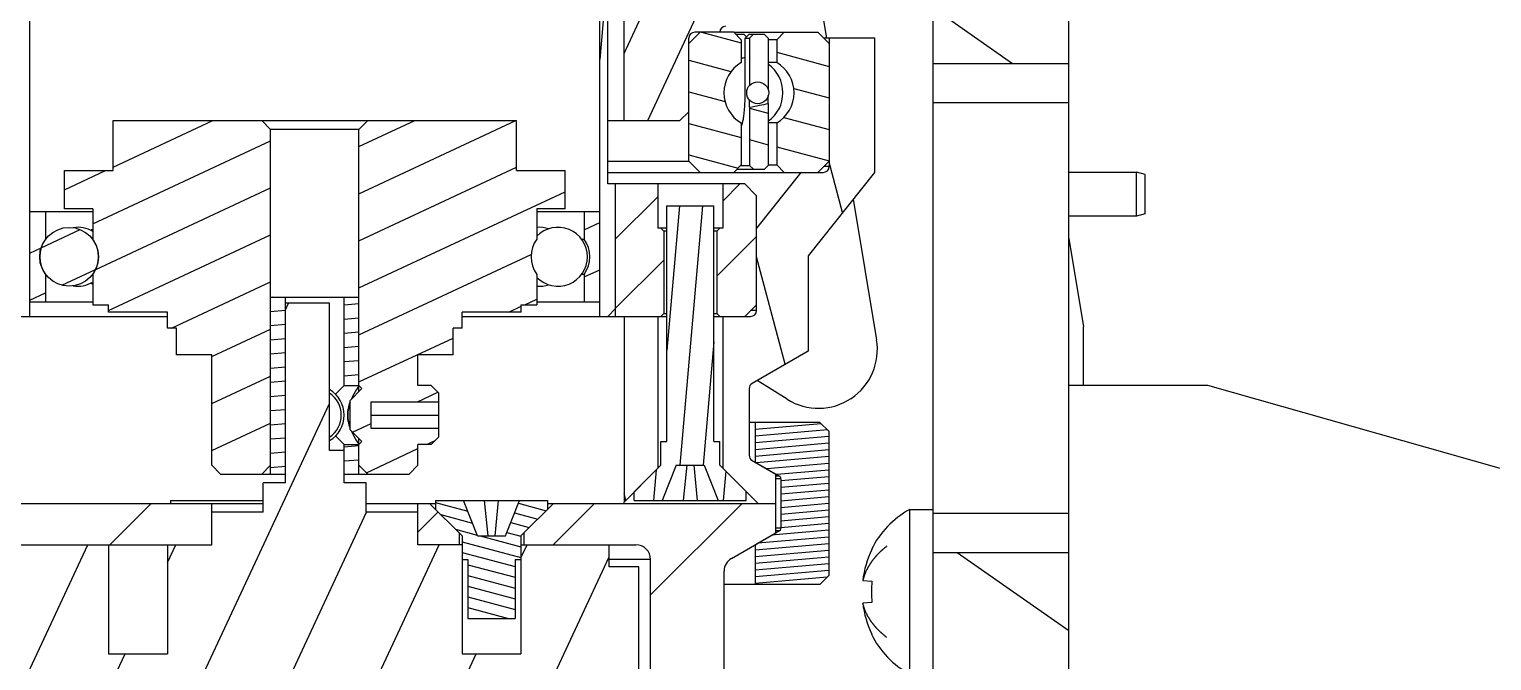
# Model space of a CAD drawing. Header units: millimetres. Extents: x 0 to 594, y 0 to 420.
# Drawn here: x 437.52 to 462.35, y 206.96 to 217.68 of the extents above; entities that cross this region are included whole.
import ezdxf

# ---------------------------------------------------------------- set-up
doc = ezdxf.new("R2010")
doc.units = ezdxf.units.MM
doc.header["$LTSCALE"] = 32.67
doc.layers.get('0').update_dxf_attribs({"linetype": 'CONTINUOUS'})
for name, color, linetype in [('3_ALL_AXES', 7, 'CONTINUOUS'), ('7_ALL_FEATURES', 7, 'CONTINUOUS'), ('AXIS', 7, 'CONTINUOUS'), ('COSMETIC', 7, 'CONTINUOUS')]:
    doc.layers.add(name, color=color, linetype=linetype)

msp = doc.modelspace()

# ---------------------------------------------------------------- linework, layer by layer
at = {"color": 7, "linetype": 'CONTINUOUS'}
for p, q in [((452.871, 216.431), (452.871, 232.131)), ((455.171, 216.431), (455.171, 220.881)), ((437.534, 212.806), (437.534, 219.706)), ((447.209, 212.806), (447.209, 219.706)), ((447.344, 215.056), (447.344, 219.706)), ((447.621, 216.131), (447.621, 218.431)), ((448.912, 217.631), (448.721, 217.441)), ((448.721, 215.441), (448.721, 217.531)), ((449.483, 217.631), (448.821, 217.631)), ((449.483, 217.631), (450.912, 217.631)), ((449.61, 217.504), (449.483, 217.631)), ((449.658, 217.594), (449.52, 217.594)), ((449.699, 217.552), (449.658, 217.594)), ((449.678, 217.53), (449.74, 217.594)), ((449.678, 216.603), (449.678, 217.53)), ((449.678, 217.53), (449.753, 217.53)), ((450.007, 217.594), (449.74, 217.594)), ((449.816, 217.594), (449.753, 217.53)), ((449.753, 217.53), (449.753, 216.729)), ((450.07, 217.53), (450.007, 217.594)), ((450.07, 217.53), (450.07, 216.652)), ((450.34, 217.631), (450.213, 217.504)), ((451.102, 217.44), (450.912, 217.631)), ((451.006, 217.536), (451.871, 217.536)), ((451.104, 217.536), (451.104, 215.351)), ((451.871, 217.536), (451.871, 215.251)), ((449.61, 217.504), (449.61, 217.117)), ((450.213, 217.504), (450.07, 217.504)), ((450.213, 217.504), (450.213, 217.117)), ((451.102, 217.44), (451.102, 215.44)), ((450.213, 217.117), (450.07, 217.117)), ((455.171, 217.095), (452.871, 217.095)), ((450.071, 216.422), (450.07, 216.555)), ((448.721, 216.281), (448.571, 216.131)), ((449.753, 216.359), (449.753, 216.478)), ((449.753, 216.359), (449.753, 215.371)), ((450.071, 216.422), (450.071, 215.371)), ((438.946, 215.281), (438.946, 216.131)), ((438.946, 216.131), (445.796, 216.131)), ((441.621, 215.981), (441.471, 216.131)), ((443.121, 215.981), (443.271, 216.131)), ((445.796, 215.281), (445.796, 216.131)), ((447.344, 216.131), (448.571, 216.131)), ((449.61, 216.09), (449.61, 215.377)), ((450.213, 216.09), (450.071, 216.09)), ((450.213, 216.09), (450.213, 215.377)), ((441.621, 210.131), (441.621, 215.981)), ((443.121, 215.981), (441.621, 215.981)), ((443.121, 211.531), (443.121, 215.981)), ((438.121, 214.631), (438.121, 215.281)), ((438.121, 215.281), (438.946, 215.281)), ((445.796, 215.281), (446.621, 215.281)), ((446.621, 214.631), (446.621, 215.281)), ((447.344, 215.441), (448.721, 215.441)), ((448.912, 215.25), (448.721, 215.441)), ((449.61, 215.377), (449.483, 215.25)), ((449.541, 215.308), (450.007, 215.308)), ((449.605, 215.371), (449.753, 215.371)), ((449.817, 215.308), (449.753, 215.371)), ((450.071, 215.371), (450.007, 215.308)), ((450.071, 215.377), (450.213, 215.377)), ((450.34, 215.25), (450.213, 215.377)), ((451.102, 215.44), (450.912, 215.25)), ((451.104, 215.351), (451.014, 215.351)), ((447.344, 215.25), (450.912, 215.25)), ((447.344, 215.25), (449.483, 215.25)), ((449.671, 215.056), (447.344, 215.056)), ((447.479, 212.806), (447.479, 215.056)), ((448.196, 215.056), (448.196, 214.306)), ((449.296, 215.056), (449.296, 214.306)), ((449.871, 214.856), (449.671, 215.056)), ((450.621, 215.251), (449.871, 214.306)), ((450.621, 215.251), (451.004, 215.251)), ((451.871, 215.251), (450.746, 213.834)), ((455.171, 215.256), (456.321, 215.256)), ((456.321, 214.506), (456.321, 215.256)), ((456.471, 215.216), (456.321, 215.256)), ((456.471, 214.546), (456.471, 215.216)), ((449.871, 212.906), (449.871, 214.856)), ((438.601, 214.584), (437.534, 214.584)), ((437.799, 214.584), (437.799, 214.117)), ((438.601, 214.631), (438.121, 214.631)), ((438.601, 214.631), (438.601, 214.117)), ((446.141, 214.631), (446.141, 214.117)), ((446.621, 214.631), (446.141, 214.631)), ((447.209, 214.584), (446.141, 214.584)), ((446.944, 214.584), (446.944, 214.117)), ((448.346, 210.681), (448.346, 214.681)), ((448.346, 214.681), (449.146, 214.681)), ((449.146, 210.681), (449.146, 214.681)), ((456.471, 214.546), (456.321, 214.506)), ((448.346, 214.306), (448.196, 214.306)), ((448.246, 214.306), (448.296, 214.256)), ((449.296, 214.306), (449.146, 214.306)), ((449.246, 214.306), (449.196, 214.256)), ((456.321, 214.506), (455.171, 214.506)), ((437.799, 214.117), (437.8, 214.117)), ((446.899, 214.117), (446.944, 214.117)), ((448.296, 214.256), (448.296, 212.856)), ((448.346, 214.256), (448.296, 214.256)), ((449.196, 214.256), (449.146, 214.256)), ((449.196, 214.256), (449.196, 212.856)), ((450.746, 213.834), (450.746, 212.218)), ((437.799, 213.52), (437.799, 213.054)), ((437.801, 213.52), (437.799, 213.52)), ((438.601, 213.52), (438.601, 213.006)), ((446.141, 213.52), (446.141, 213.006)), ((446.944, 213.52), (446.899, 213.52)), ((446.944, 213.52), (446.944, 213.054)), ((437.534, 213.054), (438.601, 213.054)), ((441.621, 213.131), (443.121, 213.131)), ((441.871, 209.981), (441.871, 213.131)), ((442.871, 211.631), (442.871, 213.131)), ((446.141, 213.054), (447.209, 213.054)), ((436.396, 212.806), (439.871, 212.806)), ((438.601, 213.006), (438.866, 213.006)), ((438.866, 212.881), (438.866, 213.006)), ((439.871, 212.881), (438.866, 212.881)), ((439.871, 212.606), (439.871, 212.881)), ((442.621, 213.031), (441.871, 213.031)), ((442.621, 210.531), (442.621, 213.031)), ((444.871, 212.606), (444.871, 212.881)), ((445.876, 212.881), (444.871, 212.881)), ((444.871, 212.806), (448.346, 212.806)), ((445.876, 212.881), (445.876, 213.006)), ((445.876, 213.006), (446.141, 213.006)), ((447.344, 212.806), (447.479, 212.941)), ((447.621, 212.806), (447.621, 209.656)), ((448.196, 212.806), (448.196, 210.231)), ((448.296, 212.856), (448.246, 212.806)), ((448.296, 212.856), (448.346, 212.856)), ((449.146, 212.856), (449.196, 212.856)), ((449.146, 212.806), (449.771, 212.806)), ((449.196, 212.856), (449.246, 212.806)), ((449.296, 212.806), (449.296, 210.231)), ((449.671, 212.806), (449.871, 213.006)), ((449.871, 212.906), (449.771, 212.906)), ((440.024, 212.606), (439.871, 212.606)), ((440.024, 212.156), (440.024, 212.606)), ((444.719, 212.156), (444.719, 212.606)), ((444.871, 212.606), (444.719, 212.606)), ((440.621, 212.156), (440.024, 212.156)), ((440.621, 210.281), (440.621, 212.156)), ((444.121, 211.631), (444.121, 212.156)), ((444.719, 212.156), (444.121, 212.156)), ((450.746, 212.218), (449.796, 211.67)), ((442.871, 211.631), (442.725, 211.485)), ((442.871, 211.631), (443.121, 211.631)), ((443.171, 211.581), (442.971, 211.381)), ((443.117, 211.626), (443.121, 211.631)), ((443.121, 211.631), (443.171, 211.581)), ((444.348, 211.631), (444.121, 211.631)), ((444.348, 211.631), (444.471, 211.509)), ((449.746, 211.583), (449.746, 210.449)), ((442.971, 210.881), (442.971, 211.381)), ((442.993, 211.403), (442.993, 211.404)), ((443.326, 210.906), (443.326, 211.356)), ((443.326, 211.356), (444.471, 211.356)), ((444.471, 211.509), (444.471, 210.754)), ((443.326, 211.131), (444.471, 211.131)), ((443.171, 210.681), (442.971, 210.881)), ((442.993, 210.858), (442.993, 210.859)), ((444.471, 210.906), (443.326, 210.906)), ((450.946, 211.006), (449.746, 211.006)), ((449.846, 211.006), (449.846, 210.334)), ((450.946, 211.006), (451.096, 210.856)), ((451.096, 210.856), (451.096, 208.406)), ((442.725, 210.778), (442.871, 210.631)), ((442.871, 209.981), (442.871, 210.631)), ((442.871, 210.631), (443.121, 210.631)), ((443.121, 210.631), (443.119, 210.634)), ((443.121, 210.131), (443.121, 210.731)), ((443.121, 210.631), (443.171, 210.681)), ((444.121, 210.281), (444.121, 210.631)), ((444.348, 210.631), (444.121, 210.631)), ((444.348, 210.631), (444.471, 210.754)), ((448.246, 210.281), (448.246, 210.681)), ((448.246, 210.681), (448.346, 210.681)), ((449.146, 210.681), (449.246, 210.681)), ((449.246, 210.281), (449.246, 210.681)), ((442.871, 210.531), (442.621, 210.531)), ((449.796, 210.362), (450.196, 210.131)), ((449.846, 210.334), (450.259, 210.096)), ((440.771, 210.131), (440.621, 210.281)), ((440.771, 210.131), (441.871, 210.131)), ((441.471, 210.131), (441.621, 210.281)), ((442.871, 210.131), (443.971, 210.131)), ((443.271, 210.131), (443.121, 210.281)), ((443.971, 210.131), (444.121, 210.281)), ((447.621, 209.656), (448.196, 210.231)), ((447.796, 209.831), (448.246, 210.281)), ((448.509, 210.281), (448.271, 209.681)), ((448.509, 210.281), (448.984, 210.281)), ((448.687, 210.281), (448.627, 209.681)), ((448.806, 210.281), (448.865, 209.681)), ((448.984, 210.281), (449.221, 209.681)), ((449.896, 209.631), (449.246, 210.281)), ((450.196, 209.131), (450.196, 210.131)), ((450.259, 210.096), (450.196, 210.096)), ((441.496, 209.481), (441.496, 209.981)), ((441.871, 209.981), (441.496, 209.981)), ((443.246, 209.981), (442.871, 209.981)), ((443.246, 209.481), (443.246, 209.981)), ((447.796, 209.681), (447.796, 209.831)), ((449.696, 209.681), (449.696, 209.831)), ((450.284, 210.052), (450.196, 210.052)), ((450.284, 210.052), (450.284, 209.21)), ((434.546, 209.631), (441.496, 209.631)), ((439.921, 209.681), (439.921, 209.631)), ((439.921, 209.681), (441.496, 209.681)), ((440.621, 208.931), (440.621, 209.631)), ((443.246, 209.631), (444.421, 209.631)), ((444.121, 208.931), (444.121, 209.631)), ((444.321, 209.631), (444.871, 209.081)), ((444.421, 209.681), (444.421, 209.531)), ((444.421, 209.681), (446.321, 209.681)), ((445.134, 209.081), (444.896, 209.681)), ((445.312, 209.081), (445.252, 209.681)), ((445.431, 209.081), (445.49, 209.681)), ((445.609, 209.081), (445.846, 209.681)), ((446.421, 209.631), (445.871, 209.081)), ((446.321, 209.681), (446.321, 209.531)), ((446.321, 209.631), (450.196, 209.631)), ((447.617, 209.631), (447.621, 209.656)), ((447.796, 209.681), (449.696, 209.681)), ((441.496, 209.481), (440.621, 209.481)), ((444.121, 209.481), (443.246, 209.481)), ((452.471, 209.531), (452.871, 209.531)), ((452.471, 206.731), (452.471, 209.531)), ((452.871, 204.631), (452.871, 209.46)), ((455.171, 204.631), (455.171, 209.46)), ((444.821, 209.131), (444.821, 208.931)), ((444.871, 209.081), (444.871, 207.081)), ((445.134, 209.081), (445.609, 209.081)), ((445.871, 209.081), (445.871, 207.081)), ((445.921, 209.131), (445.921, 208.931)), ((449.446, 208.698), (450.196, 209.131)), ((450.259, 209.167), (449.846, 208.929)), ((450.284, 209.21), (450.196, 209.21)), ((450.259, 209.167), (450.196, 209.167)), ((436.921, 208.931), (440.621, 208.931)), ((438.871, 208.931), (438.871, 207.081)), ((439.871, 208.931), (439.871, 207.081)), ((444.871, 208.931), (444.121, 208.931)), ((445.871, 208.931), (447.821, 208.931)), ((447.371, 208.556), (447.371, 208.931)), ((449.846, 208.929), (449.846, 208.256)), ((451.821, 208.851), (451.83, 208.847)), ((444.871, 208.681), (444.971, 208.681)), ((444.971, 208.681), (444.971, 207.681)), ((445.771, 208.681), (445.771, 207.681)), ((445.771, 208.681), (445.871, 208.681)), ((448.071, 208.681), (447.371, 208.681)), ((448.071, 199.731), (448.071, 208.681)), ((455.171, 208.796), (452.871, 208.796)), ((447.871, 208.556), (447.371, 208.556)), ((447.871, 196.831), (447.871, 208.556)), ((449.321, 201.551), (449.321, 208.482)), ((450.946, 208.256), (451.096, 208.406)), ((451.674, 208.325), (451.83, 208.31)), ((450.946, 208.256), (449.321, 208.256)), ((451.83, 207.952), (451.674, 207.938)), ((444.971, 207.681), (445.771, 207.681)), ((451.83, 207.415), (451.821, 207.412)), ((438.871, 207.081), (439.871, 207.081)), ((444.871, 207.081), (445.871, 207.081))]:
    msp.add_line(p, q, dxfattribs=at)
at = {"color": 2, "linetype": 'CONTINUOUS'}
for p, q in [((447.344, 218.709), (447.209, 217.166)), ((447.621, 217.272), (448.162, 218.431)), ((448.024, 216.131), (449.096, 218.431)), ((454.218, 217.095), (452.871, 218.038)), ((448.938, 217.631), (449.61, 217.451)), ((450.213, 217.29), (451.102, 217.051)), ((448.721, 217.154), (449.437, 216.962)), ((448.721, 216.619), (449.336, 216.454)), ((450.502, 216.677), (451.102, 216.516)), ((449.753, 216.343), (450.071, 216.257)), ((438.946, 215.341), (440.642, 216.131)), ((443.121, 215.689), (444.069, 216.131)), ((443.121, 214.89), (445.783, 216.131)), ((448.721, 216.084), (449.61, 215.846)), ((450.336, 216.186), (451.102, 215.981)), ((438.601, 214.381), (441.621, 215.789)), ((449.753, 215.807), (450.071, 215.722)), ((448.721, 215.549), (449.558, 215.324)), ((450.213, 215.684), (451.102, 215.446)), ((438.121, 214.956), (438.819, 215.281)), ((443.121, 214.091), (445.796, 215.338)), ((451.332, 214.572), (451.104, 215.426)), ((449.589, 215.056), (449.296, 214.764)), ((438.651, 213.605), (441.621, 214.99)), ((443.121, 213.292), (446.621, 214.924)), ((448.196, 214.838), (447.479, 214.121)), ((448.561, 214.681), (448.346, 212.229)), ((448.954, 214.681), (448.569, 210.281)), ((446.944, 214.275), (447.209, 214.399)), ((437.726, 213.972), (438.387, 214.281)), ((438.866, 212.906), (441.621, 214.191)), ((449.871, 214.164), (449.196, 213.489)), ((437.534, 213.883), (437.724, 213.971)), ((443.121, 212.493), (446.044, 213.856)), ((450.359, 211.995), (449.871, 213.816)), ((438.075, 213.336), (438.65, 213.604)), ((446.944, 213.476), (447.209, 213.6)), ((448.296, 213.764), (447.479, 212.946)), ((439.937, 212.606), (441.621, 213.391)), ((437.534, 213.084), (437.799, 213.207)), ((441.657, 213.131), (441.621, 213.128)), ((445.936, 213.006), (446.141, 213.102)), ((441.871, 212.909), (441.621, 212.887)), ((441.871, 212.92), (441.923, 213.031)), ((443.121, 213.019), (442.871, 212.997)), ((445.668, 212.881), (445.876, 212.978)), ((440.621, 212.126), (441.621, 212.592)), ((441.871, 212.668), (441.621, 212.646)), ((443.121, 212.778), (442.871, 212.756)), ((441.871, 212.427), (441.621, 212.406)), ((443.121, 212.537), (442.871, 212.515)), ((443.121, 212.296), (442.871, 212.274)), ((443.121, 211.694), (444.719, 212.438)), ((449.146, 212.373), (448.963, 210.281)), ((441.871, 212.187), (441.621, 212.165)), ((443.121, 212.055), (442.871, 212.033)), ((441.871, 211.946), (441.621, 211.924)), ((443.121, 211.814), (442.871, 211.792)), ((440.621, 211.327), (441.621, 211.793)), ((441.871, 211.705), (441.621, 211.683)), ((436.871, 199), (442.621, 211.331)), ((441.871, 211.464), (441.621, 211.442)), ((444.112, 211.356), (444.461, 211.519)), ((441.871, 211.223), (441.621, 211.201)), ((440.621, 210.528), (441.621, 210.994)), ((441.871, 210.982), (441.621, 210.96)), ((443.01, 210.843), (443.326, 210.99)), ((449.935, 211.006), (449.846, 210.998)), ((450.969, 210.983), (449.846, 210.885)), ((451.074, 210.879), (449.846, 210.771)), ((441.871, 210.741), (441.621, 210.72)), ((443.121, 210.61), (442.871, 210.588)), ((443.248, 210.154), (444.121, 210.562)), ((444.27, 210.631), (444.417, 210.699)), ((451.096, 210.767), (449.846, 210.658)), ((451.096, 210.653), (449.846, 210.544)), ((441.871, 210.501), (441.621, 210.479)), ((443.121, 210.369), (442.871, 210.347)), ((451.096, 210.54), (449.846, 210.43)), ((451.096, 210.426), (449.872, 210.319)), ((451.096, 210.312), (450.043, 210.22)), ((441.871, 210.26), (441.621, 210.238)), ((448.169, 210.204), (448.123, 209.681)), ((449.348, 210.179), (449.304, 209.681)), ((451.096, 210.199), (450.214, 210.121)), ((451.096, 210.085), (450.284, 210.014)), ((451.096, 209.971), (450.284, 209.9)), ((451.096, 209.858), (450.284, 209.787)), ((439.594, 209.631), (438.894, 208.931)), ((444.421, 209.648), (444.967, 209.501)), ((445.828, 209.634), (446.298, 209.508)), ((447.117, 209.631), (446.417, 208.931)), ((447.651, 209.686), (447.621, 209.795)), ((449.625, 209.631), (448.071, 208.078)), ((451.096, 209.744), (450.284, 209.673)), ((451.096, 209.63), (450.284, 209.559)), ((437.351, 196.831), (443.25, 209.481)), ((444.465, 209.487), (444.121, 209.143)), ((444.51, 209.442), (445.048, 209.298)), ((445.762, 209.47), (446.155, 209.365)), ((451.096, 209.517), (450.284, 209.446)), ((451.096, 209.403), (450.284, 209.332)), ((444.758, 209.194), (445.128, 209.095)), ((445.179, 209.081), (445.871, 208.896)), ((445.632, 209.141), (445.871, 209.078)), ((445.697, 209.306), (446.011, 209.222)), ((451.096, 209.176), (450.127, 209.091)), ((451.096, 209.289), (450.284, 209.218)), ((436.871, 205.394), (438.52, 208.931)), ((438.842, 196.831), (444.484, 208.931)), ((439.871, 208.631), (440.011, 208.931)), ((444.871, 208.982), (445.871, 208.714)), ((445.871, 208.709), (445.975, 208.931)), ((451.096, 208.948), (449.846, 208.839)), ((451.096, 208.835), (449.846, 208.725)), ((451.096, 209.062), (449.895, 208.957)), ((441.264, 195.631), (447.371, 208.728)), ((444.871, 208.8), (445.771, 208.559)), ((444.971, 208.592), (445.771, 208.378)), ((451.096, 208.721), (449.846, 208.612)), ((451.096, 208.608), (449.846, 208.498)), ((455.171, 207.47), (453.277, 208.796)), ((444.971, 208.41), (445.771, 208.196)), ((451.096, 208.494), (449.846, 208.385)), ((451.068, 208.378), (449.846, 208.271)), ((444.971, 208.229), (445.771, 208.014)), ((444.971, 208.047), (445.771, 207.833)), ((444.971, 207.865), (445.658, 207.681)), ((444.971, 207.684), (444.98, 207.681)), ((436.871, 202.197), (439.149, 207.081)), ((439.773, 195.631), (445.112, 207.081))]:
    msp.add_line(p, q, dxfattribs=at)
at = {"color": 7, "linetype": 'CONTINUOUS'}
for centre, radius in [((449.891, 216.603), 0.186), ((438.2, 213.819), 0.499)]:
    msp.add_circle(centre, radius, dxfattribs=at)
for centre, radius, start, end in [((448.821, 217.531), 0.1, 90, 180), ((449.346, 217.631), 0.1, 90, 180), ((449.912, 216.603), 0.595, 120.4421, 239.5579), ((449.723, 216.603), 0.595, 94.3456, 100.9568), ((449.723, 216.603), 0.595, 305.7046, 54.3016), ((449.912, 216.603), 0.595, 300.4421, 59.5579), ((451.004, 215.351), 0.1, 270, 360), ((438.345, 213.819), 0.5, 59.1707, 98.8367), ((438.788, 213.819), 0.5, 112.0038, 116.3063), ((446.499, 213.819), 0.5, 224.3258, 135.6886), ((446.183, 213.819), 0.5, 71.5963, 94.8456), ((438.2, 213.819), 0.5, 143.3695, 216.6305), ((438.2, 213.819), 0.5, 323.3695, 36.6305), ((446.542, 213.819), 0.5, 143.3695, 216.6305), ((446.542, 213.819), 0.5, 323.3695, 36.6305), ((438.345, 213.819), 0.5, 261.1372, 300.852), ((438.788, 213.819), 0.5, 243.6423, 248.0047), ((446.183, 213.819), 0.5, 265.1545, 288.3736), ((449.771, 212.906), 0.1, 270, 360), ((449.846, 211.583), 0.1, 120, 180), ((442.371, 211.131), 0.45, 303.7833, 56.2167), ((449.846, 210.449), 0.1, 180, 240), ((450.234, 210.052), 0.05, 0, 60), ((453.254, 208.131), 1.604, 119.2267, 153.3587), ((450.234, 209.21), 0.05, 300, 360), ((447.821, 208.681), 0.25, 0, 90), ((453.271, 208.132), 1.609, 153.5905, 173.1019), ((449.571, 208.482), 0.25, 120, 180), ((453.526, 208.131), 1.705, 173.9763, 186.0237), ((453.271, 208.131), 1.609, 186.8981, 206.4095), ((453.254, 208.131), 1.604, 206.6413, 240.7733)]:
    msp.add_arc(centre, radius, start, end, dxfattribs=at)
msp.add_ellipse((442.371, 216.603), major_axis=(-8.072, 0), ratio=0.07473, start_param=2.724969, end_param=2.83641, dxfattribs=at)
for points, knots in [([(449.61, 216.035), (449.617, 216.047), (449.628, 216.076), (449.642, 216.126), (449.653, 216.187), (449.662, 216.258), (449.669, 216.337), (449.676, 216.453), (449.678, 216.543), (449.678, 216.603)], [0, 0, 0, 0, 0.071056, 0.1614, 0.270007, 0.394923, 0.533573, 0.682927, 1, 1, 1, 1]), ([(443.121, 211.631), (443.107, 211.61), (443.06, 211.537), (443.018, 211.461), (442.993, 211.404)], [0, 0, 0, 0, 0.287572, 1, 1, 1, 1]), ([(442.971, 211.349), (442.959, 211.315), (442.938, 211.243), (442.93, 211.169), (442.93, 211.131)], [0, 0, 0, 0, 0.488226, 1, 1, 1, 1]), ([(442.93, 211.131), (442.93, 211.15), (442.932, 211.188), (442.943, 211.262), (442.959, 211.315), (442.971, 211.349)], [0, 0, 0, 0, 0.257665, 0.512068, 1, 1, 1, 1]), ([(442.93, 211.131), (442.93, 211.094), (442.938, 211.02), (442.958, 210.949), (442.971, 210.915)], [0, 0, 0, 0, 0.511671, 1, 1, 1, 1]), ([(442.971, 210.914), (442.959, 210.948), (442.943, 211.001), (442.932, 211.074), (442.93, 211.112), (442.93, 211.131)], [0, 0, 0, 0, 0.487932, 0.742335, 1, 1, 1, 1]), ([(442.993, 210.858), (443.018, 210.802), (443.06, 210.725), (443.107, 210.652), (443.121, 210.631)], [0, 0, 0, 0, 0.712416, 1, 1, 1, 1])]:
    msp.add_open_spline(points, degree=3, knots=knots, dxfattribs=at)
at = {"layer": '3_ALL_AXES', "color": 7, "linetype": 'CONTINUOUS'}
for p, q in [((457.531, 211.631), (455.171, 211.631)), ((470.197, 208.048), (457.531, 211.631))]:
    msp.add_line(p, q, dxfattribs=at)
at = {"layer": '7_ALL_FEATURES', "color": 7, "linetype": 'CONTINUOUS'}
for p, q in [((451.006, 217.831), (451.057, 217.528)), ((452.871, 209.46), (452.871, 216.431)), ((455.171, 216.431), (452.871, 216.431)), ((455.171, 209.46), (455.171, 216.431)), ((451.512, 214.798), (451.91, 212.411)), ((455.171, 214.131), (455.421, 212.631)), ((455.421, 211.631), (455.421, 212.631)), ((450.393, 211.399), (449.881, 211.719)), ((455.171, 209.46), (452.871, 209.46))]:
    msp.add_line(p, q, dxfattribs=at)
msp.add_arc((450.923, 212.247), 1, 237.9946, 9.4623, dxfattribs=at)
at = {"layer": 'AXIS', "color": 7, "linetype": 'CONTINUOUS'}
msp.add_arc((442.371, 211.131), 0.5, 300.0191, 59.9809, dxfattribs=at)
at = {"layer": 'COSMETIC', "color": 7, "linetype": 'CONTINUOUS'}
for points in [[(452.083, 208.906), (452.071, 208.896), (452.052, 208.881), (452.031, 208.863), (452.019, 208.853), (452.01, 208.845), (452.002, 208.839), (451.996, 208.834), (451.992, 208.831), (451.989, 208.828), (451.987, 208.826), (451.985, 208.825), (451.984, 208.824), (451.982, 208.821), (451.978, 208.818), (451.972, 208.812), (451.965, 208.805), (451.954, 208.794), (451.94, 208.779), (451.926, 208.765), (451.915, 208.754), (451.908, 208.747), (451.902, 208.741), (451.899, 208.738), (451.896, 208.735), (451.895, 208.734), (451.894, 208.732), (451.892, 208.73), (451.89, 208.727), (451.887, 208.723), (451.882, 208.717), (451.876, 208.71), (451.869, 208.701), (451.862, 208.692), (451.855, 208.683), (451.847, 208.674), (451.84, 208.665), (451.834, 208.657), (451.829, 208.651), (451.826, 208.646), (451.823, 208.643), (451.821, 208.64), (451.82, 208.638), (451.819, 208.637), (451.818, 208.636), (451.817, 208.635), (451.815, 208.632), (451.813, 208.628), (451.81, 208.624), (451.806, 208.617), (451.802, 208.61), (451.796, 208.601), (451.79, 208.591), (451.784, 208.582), (451.779, 208.573), (451.773, 208.564), (451.768, 208.556), (451.764, 208.55), (451.762, 208.546), (451.76, 208.543), (451.759, 208.541), (451.758, 208.54), (451.757, 208.538), (451.756, 208.535), (451.754, 208.531), (451.751, 208.525), (451.747, 208.517), (451.741, 208.503), (451.733, 208.487), (451.725, 208.47), (451.719, 208.457), (451.715, 208.449), (451.712, 208.443), (451.71, 208.438), (451.709, 208.436), (451.708, 208.434), (451.708, 208.432), (451.707, 208.43), (451.706, 208.427), (451.705, 208.422), (451.703, 208.415), (451.7, 208.407), (451.697, 208.397), (451.692, 208.383), (451.685, 208.359), (451.678, 208.338), (451.674, 208.325)], [(452.083, 207.356), (452.071, 207.366), (452.052, 207.382), (452.031, 207.4), (452.019, 207.41), (452.01, 207.417), (452.002, 207.424), (451.996, 207.429), (451.992, 207.432), (451.989, 207.434), (451.987, 207.436), (451.985, 207.437), (451.984, 207.439), (451.982, 207.441), (451.978, 207.445), (451.972, 207.45), (451.965, 207.458), (451.954, 207.469), (451.94, 207.483), (451.926, 207.497), (451.915, 207.509), (451.908, 207.516), (451.902, 207.521), (451.899, 207.525), (451.896, 207.528), (451.895, 207.529), (451.894, 207.53), (451.892, 207.532), (451.89, 207.535), (451.887, 207.539), (451.882, 207.545), (451.876, 207.553), (451.869, 207.562), (451.862, 207.571), (451.855, 207.58), (451.847, 207.589), (451.84, 207.598), (451.834, 207.606), (451.829, 207.612), (451.826, 207.616), (451.823, 207.62), (451.821, 207.623), (451.82, 207.624), (451.819, 207.625), (451.818, 207.626), (451.817, 207.628), (451.815, 207.631), (451.813, 207.634), (451.81, 207.639), (451.806, 207.645), (451.802, 207.653), (451.796, 207.662), (451.79, 207.671), (451.784, 207.68), (451.779, 207.689), (451.773, 207.699), (451.768, 207.706), (451.764, 207.712), (451.762, 207.716), (451.76, 207.719), (451.759, 207.721), (451.758, 207.723), (451.757, 207.724), (451.756, 207.727), (451.754, 207.731), (451.751, 207.738), (451.747, 207.746), (451.741, 207.759), (451.733, 207.776), (451.725, 207.792), (451.719, 207.805), (451.715, 207.813), (451.712, 207.82), (451.71, 207.824), (451.709, 207.827), (451.708, 207.829), (451.708, 207.83), (451.707, 207.833), (451.706, 207.836), (451.705, 207.84), (451.703, 207.847), (451.7, 207.856), (451.697, 207.866), (451.692, 207.88), (451.685, 207.904), (451.678, 207.924), (451.674, 207.938)]]:
    msp.add_open_spline(points, degree=3, knots=[0, 0, 0, 0, 0.0625, 0.09375, 0.109375, 0.125, 0.140625, 0.148438, 0.15625, 0.160156, 0.164062, 0.166016, 0.167969, 0.171875, 0.179688, 0.1875, 0.203125, 0.21875, 0.25, 0.28125, 0.296875, 0.3125, 0.320312, 0.328125, 0.332031, 0.333984, 0.335938, 0.339844, 0.34375, 0.351562, 0.359375, 0.375, 0.390625, 0.40625, 0.421875, 0.4375, 0.453125, 0.46875, 0.476562, 0.484375, 0.492188, 0.496094, 0.498047, 0.5, 0.501953, 0.503906, 0.507812, 0.515625, 0.523438, 0.53125, 0.546875, 0.5625, 0.578125, 0.59375, 0.609375, 0.625, 0.640625, 0.648438, 0.65625, 0.660156, 0.664062, 0.666016, 0.667969, 0.671875, 0.679688, 0.6875, 0.703125, 0.71875, 0.75, 0.78125, 0.796875, 0.8125, 0.820312, 0.828125, 0.832031, 0.833984, 0.835938, 0.839844, 0.84375, 0.851562, 0.859375, 0.875, 0.890625, 0.90625, 0.9375, 1, 1, 1, 1], dxfattribs=at)

doc.saveas('drawing.dxf')
